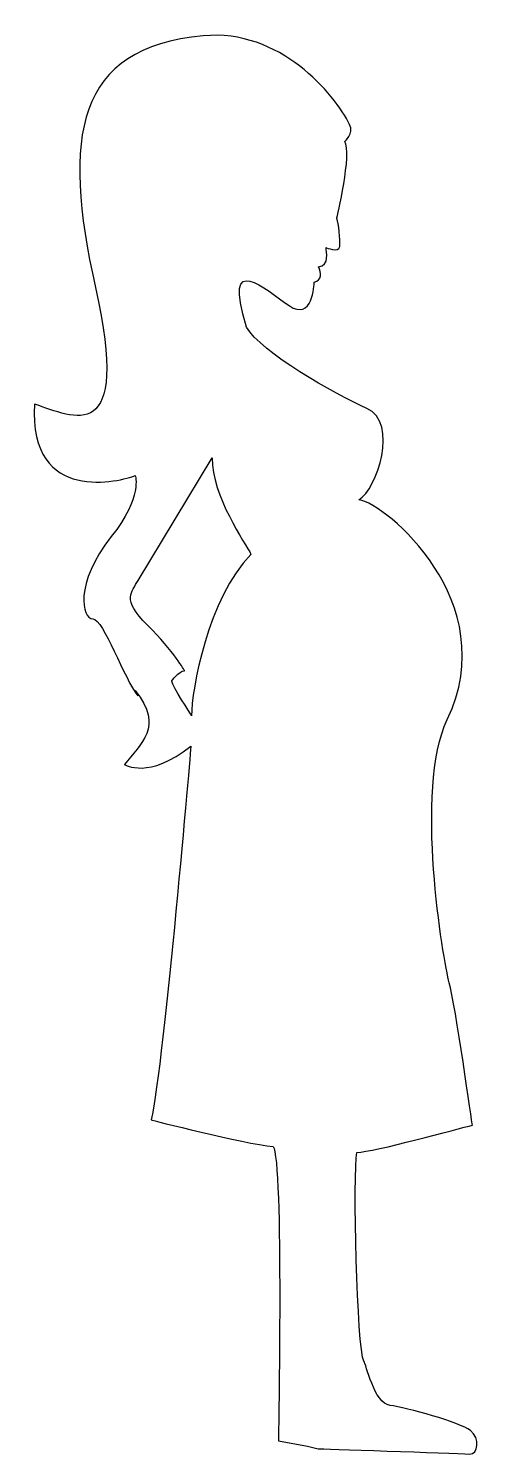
# Model space of a CAD drawing. Header units: centimetres. Extents: x -2.8 to 3, y -8.7 to 8.8.
import ezdxf

# ---------------------------------------------------------------- set-up
doc = ezdxf.new("R2010")
doc.units = ezdxf.units.CM
doc.header["$MEASUREMENT"] = 0
doc.layers.add('Camada 1', color=7, linetype='Continuous')

msp = doc.modelspace()

# ---------------------------------------------------------------- linework, layer by layer
at = {"layer": 'Camada 1'}
for points, knots in [([(0.86679, 6.10935), (0.86425, 6.06207), (0.91793, 5.8858), (0.77344, 5.87321), (0.77344, 5.87321), (0.80482, 5.80407), (0.8203, 5.7038), (0.7197, 5.68496), (0.7197, 5.68496), (0.7197, 5.65353), (0.70084, 5.20101), (0.41172, 5.39585), (0.41172, 5.39585), (0.12264, 5.59069), (-0.40878, 6.09586), (-0.11258, 5.13325), (-0.11258, 5.13325), (0.06017, 4.82472), (0.97346, 4.30637), (1.36843, 4.1336), (1.36843, 4.1336), (1.76327, 3.96085), (1.49181, 3.13395), (1.26966, 3.01055), (1.26966, 3.01055), (1.60288, 2.96121), (3.04665, 1.75261), (2.35564, 0.3078), (2.35564, 0.3078), (1.94837, -0.54374), (2.30635, -2.66649), (2.38041, -2.92562), (2.38041, -2.92562), (2.45444, -3.18481), (2.66428, -4.67803), (2.66428, -4.67803), (2.66428, -4.67803), (2.50376, -4.71505), (1.44241, -5.01125), (1.24492, -5.01125), (1.24492, -5.01125), (1.1956, -5.25813), (1.245, -7.43018), (1.33141, -7.57826), (1.33141, -7.57826), (1.35602, -7.60292), (1.45479, -8.09653), (1.65219, -8.12124), (1.65219, -8.12124), (1.84975, -8.14598), (2.51616, -8.33111), (2.63954, -8.4298), (2.63954, -8.4298), (2.76289, -8.52849), (2.73714, -8.72447), (2.62668, -8.71904), (2.62668, -8.71904), (2.40829, -8.70835), (0.76904, -8.6539), (0.76904, -8.6539), (0.76904, -8.6539), (0.76904, -8.6539), (0.63865, -8.6213), (0.63865, -8.6213), (0.63865, -8.6213), (0.63865, -8.6213), (0.28019, -8.55613), (0.28019, -8.55613), (0.28019, -8.55613), (0.28019, -8.55613), (0.34536, -5.10165), (0.21505, -4.93861), (0.21505, -4.93861), (-0.14349, -4.90601), (-1.28413, -4.61272), (-1.28413, -4.61272), (-1.28413, -4.61272), (-1.12117, -3.89573), (-0.79529, -0.01754), (-0.79529, -0.01754), (-0.79529, -0.01754), (-1.30969, -0.43262), (-1.61002, -0.24561), (-1.61002, -0.24561), (-1.61002, -0.24561), (-1.41449, 0.01508), (-1.12115, 0.21064), (-1.47966, 0.66689), (-1.47966, 0.66689), (-1.44709, 0.6017), (-1.44709, 0.6017), (-1.44709, 0.6017), (-1.44709, 0.6017), (-1.61005, 0.79723), (-1.87074, 1.54682), (-2.0011, 1.54682), (-2.0011, 1.54682), (-2.13146, 1.54682), (-2.23494, 1.97494), (-1.77298, 2.55711), (-1.77298, 2.55711), (-1.38372, 3.04765), (-1.47966, 3.3067), (-1.47966, 3.3067), (-1.47966, 3.3067), (-1.64262, 3.24151), (-2.79064, 2.93657), (-2.71807, 4.18662), (-2.71807, 4.18662), (-2.22923, 4.02366), (-1.52924, 3.64057), (-1.96851, 5.62056), (-1.96851, 5.62056), (-2.38341, 7.49045), (-2.21272, 8.56349), (-0.64327, 8.71224), (-0.64327, 8.71224), (0.30283, 8.80191), (0.96855, 7.99776), (1.15611, 7.6203), (1.15611, 7.6203), (1.21035, 7.51111), (1.09494, 7.41295), (1.09494, 7.41295), (1.09494, 7.41295), (1.19268, 7.28259), (0.99718, 6.46783), (0.99718, 6.46783), (0.99718, 6.46783), (1.02218, 6.40756), (1.0429, 6.20695), (1.03377, 6.12406), (1.03377, 6.12406), (1.02451, 6.04116), (0.86679, 6.10935), (0.86679, 6.10935)], [0, 0, 0, 0, 0.02857143, 0.02857143, 0.02857143, 0.02857143, 0.05714286, 0.05714286, 0.05714286, 0.05714286, 0.08571429, 0.08571429, 0.08571429, 0.08571429, 0.11428571, 0.11428571, 0.11428571, 0.11428571, 0.14285714, 0.14285714, 0.14285714, 0.14285714, 0.17142857, 0.17142857, 0.17142857, 0.17142857, 0.2, 0.2, 0.2, 0.2, 0.22857143, 0.22857143, 0.22857143, 0.22857143, 0.25714286, 0.25714286, 0.25714286, 0.25714286, 0.28571429, 0.28571429, 0.28571429, 0.28571429, 0.31428571, 0.31428571, 0.31428571, 0.31428571, 0.34285714, 0.34285714, 0.34285714, 0.34285714, 0.37142857, 0.37142857, 0.37142857, 0.37142857, 0.4, 0.4, 0.4, 0.4, 0.42857143, 0.42857143, 0.42857143, 0.42857143, 0.45714286, 0.45714286, 0.45714286, 0.45714286, 0.48571429, 0.48571429, 0.48571429, 0.48571429, 0.51428571, 0.51428571, 0.51428571, 0.51428571, 0.54285714, 0.54285714, 0.54285714, 0.54285714, 0.57142857, 0.57142857, 0.57142857, 0.57142857, 0.6, 0.6, 0.6, 0.6, 0.62857143, 0.62857143, 0.62857143, 0.62857143, 0.65714286, 0.65714286, 0.65714286, 0.65714286, 0.68571429, 0.68571429, 0.68571429, 0.68571429, 0.71428571, 0.71428571, 0.71428571, 0.71428571, 0.74285714, 0.74285714, 0.74285714, 0.74285714, 0.77142857, 0.77142857, 0.77142857, 0.77142857, 0.8, 0.8, 0.8, 0.8, 0.82857143, 0.82857143, 0.82857143, 0.82857143, 0.85714286, 0.85714286, 0.85714286, 0.85714286, 0.88571429, 0.88571429, 0.88571429, 0.88571429, 0.91428571, 0.91428571, 0.91428571, 0.91428571, 0.94285714, 0.94285714, 0.94285714, 0.94285714, 1, 1, 1, 1]), ([(-0.53312, 3.52365), (-0.53312, 3.52365), (-1.44429, 2.0192), (-1.44429, 2.0192), (-1.44429, 2.0192), (-1.51845, 1.8709), (-1.65619, 1.79666), (-1.32777, 1.46826), (-1.32777, 1.46826), (-0.99935, 1.13986), (-0.87216, 0.90676), (-0.87216, 0.90676), (-0.87216, 0.90676), (-0.94635, 0.90676), (-1.0311, 0.77963), (-1.0311, 0.77963), (-1.0311, 0.77963), (-1.02052, 0.70544), (-0.798, 0.3876), (-0.78742, 0.35579), (-0.78742, 0.35579), (-0.78742, 0.66305), (-0.58615, 1.80727), (-0.05638, 2.33704), (-0.05638, 2.33704), (-0.11995, 2.47479), (-0.54373, 3.05748), (-0.53312, 3.52365)], [0, 0, 0, 0, 0.125, 0.125, 0.125, 0.125, 0.25, 0.25, 0.25, 0.25, 0.375, 0.375, 0.375, 0.375, 0.5, 0.5, 0.5, 0.5, 0.625, 0.625, 0.625, 0.625, 0.75, 0.75, 0.75, 0.75, 1, 1, 1, 1])]:
    msp.add_open_spline(points, degree=3, knots=knots, dxfattribs=at)

doc.saveas('drawing.dxf')
